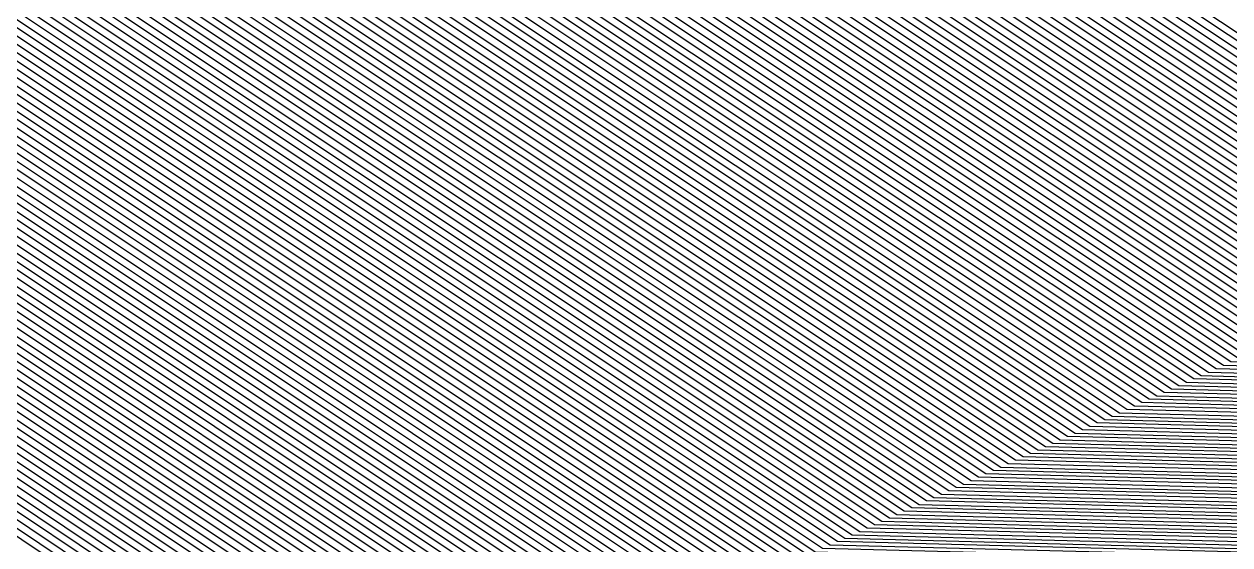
# Model space of a CAD drawing. Extents: x 7084 to 11035, y 13750 to 16729.
# Drawn here: x 8791.9 to 8853.2, y 14723.3 to 14749.7 of the extents above; entities that cross this region are included whole.
import ezdxf

# ---------------------------------------------------------------- set-up
doc = ezdxf.new("R2010")
doc.units = 0
doc.layers.add('Default', color=7, linetype='Continuous')

msp = doc.modelspace()

# ---------------------------------------------------------------- linework, layer by layer
at = {"layer": 'Default'}
for points in [[(8670.146, 15307.83), (8626.72, 15217.878), (8622.24, 15193.982), (8619.253, 15185.021), (8609.546, 15164.86), (8603.342, 15087.314), (8595.128, 15068.646), (8605.984, 14966.286), (8605.984, 14949.111), (8613.739, 14910.339), (8622.7, 14883.456), (8659.921, 14760.935), (8677.096, 14736.293), (8773.252, 14736.293), (8809.095, 14712.397), (8926.964, 14709.295), (8961.314, 14711.536), (9117.956, 14685.17)], [(9182.33, 14715.343), (9147.127, 14716.246), (9104.703, 14691.874), (8963.809, 14715.589), (8922.287, 14712.881), (8816.267, 14715.671), (8772.94, 14744.556), (8686.451, 14744.556), (8665.69, 14774.343), (8632.21, 14884.548), (8621.378, 14917.043), (8614.403, 14951.918), (8614.403, 14972.678), (8604.638, 15064.748), (8614.568, 15087.314), (8620.147, 15157.064), (8631.882, 15181.435), (8635.492, 15192.267), (8640.908, 15221.152), (8679.968, 15302.061)], [(9216.951, 14701.336), (9182.339, 14715.909), (9146.816, 14716.82), (9104.006, 14692.227), (8963.94, 14715.803), (8922.041, 14713.07), (8816.645, 14715.844), (8772.924, 14744.991), (8686.943, 14744.991), (8665.994, 14775.049), (8632.711, 14884.605), (8621.78, 14917.396), (8614.846, 14952.065), (8614.846, 14973.015), (8605.139, 15064.543), (8615.158, 15087.314), (8620.705, 15156.654), (8632.547, 15181.247), (8636.19, 15192.177), (8641.655, 15221.324), (8680.485, 15301.758)], [(8817.4, 14716.188), (8772.891, 14745.861), (8687.928, 14745.861), (8666.601, 14776.46), (8633.712, 14884.72), (8622.585, 14918.101), (8615.733, 14952.361), (8615.733, 14973.688), (8606.14, 15064.133), (8616.34, 15087.314), (8621.821, 15155.833), (8633.876, 15180.869), (8637.585, 15191.996), (8643.148, 15221.669), (8681.519, 15301.151)], [(8686.689, 15298.114), (8650.616, 15223.392), (8644.56, 15191.094), (8640.523, 15178.982), (8627.401, 15151.73), (8622.248, 15087.314), (8611.146, 15062.081), (8620.164, 14977.052), (8620.164, 14953.838), (8626.605, 14921.63), (8638.717, 14885.294), (8669.637, 14783.517), (8692.851, 14750.21), (8772.727, 14750.21), (8821.174, 14717.911)], [(8690.824, 15295.685), (8656.59, 15224.77), (8650.14, 15190.372), (8645.84, 15177.472), (8631.865, 15148.448), (8626.975, 15087.314), (8615.15, 15060.44), (8623.709, 14979.744), (8623.709, 14955.02), (8629.822, 14924.453), (8642.722, 14885.754), (8672.066, 14789.163), (8696.79, 14753.689), (8772.596, 14753.689), (8824.194, 14719.29), (8917.117, 14716.845), (8966.566, 14720.07), (9090.056, 14699.284), (9140.579, 14728.308), (9182.503, 14727.233), (9223.351, 14710.034), (9249.151, 14708.959)], [(8691.341, 15295.382), (8657.336, 15224.943), (8650.837, 15190.281), (8646.505, 15177.283), (8632.423, 15148.038), (8627.566, 15087.314), (8615.651, 15060.235), (8624.152, 14980.08), (8624.152, 14955.167), (8630.224, 14924.806), (8643.222, 14885.811), (8672.37, 14789.869), (8697.282, 14754.124), (8772.579, 14754.124), (8824.572, 14719.462), (8916.871, 14717.033), (8966.697, 14720.283), (9089.358, 14699.637), (9140.267, 14728.883), (9182.511, 14727.8), (9223.672, 14710.469), (9249.668, 14709.386)], [(8694.96, 15293.257), (8662.564, 15226.149), (8655.72, 15189.649), (8651.157, 15175.962), (8636.329, 15145.166), (8631.701, 15087.314), (8619.155, 15058.799), (8627.254, 14982.435), (8627.254, 14956.201), (8633.039, 14927.276), (8646.726, 14886.213), (8674.495, 14794.808), (8700.729, 14757.168), (8772.465, 14757.168), (8827.214, 14720.669), (8915.148, 14718.355), (8967.616, 14721.776), (9084.476, 14702.107), (9138.084, 14732.904), (9182.568, 14731.763), (9225.912, 14713.513), (9253.286, 14712.372)], [(8696.511, 15292.346), (8664.804, 15226.666), (8657.812, 15189.379), (8653.151, 15175.396), (8638.003, 15143.935), (8633.474, 15087.314), (8620.656, 15058.184), (8628.583, 14983.445), (8628.583, 14956.644), (8634.245, 14928.334), (8648.228, 14886.386), (8675.406, 14796.926), (8702.206, 14758.473), (8772.415, 14758.473), (8828.346, 14721.186), (8914.409, 14718.921), (8968.01, 14722.417), (9082.383, 14703.166)], [(8828.724, 14721.358), (8772.399, 14758.908), (8702.698, 14758.908), (8675.709, 14797.631), (8648.728, 14886.443), (8634.647, 14928.687), (8629.026, 14956.792), (8629.026, 14983.781), (8621.157, 15057.978), (8634.065, 15087.314), (8638.561, 15143.524), (8653.816, 15175.207), (8658.51, 15189.288), (8665.55, 15226.838), (8697.028, 15292.042)], [(9445.771, 14779.866), (9347.711, 14754.37), (9304.983, 14755.043), (9257.915, 14757.004), (9183.389, 14788.383), (9106.902, 14790.345), (9014.726, 14737.392), (8980.745, 14743.112), (8890.53, 14737.228), (8864.961, 14737.901), (8770.823, 14800.659), (8749.964, 14800.659), (8704.857, 14865.379), (8696.782, 14891.958), (8673.248, 14962.561), (8671.565, 14970.972), (8671.565, 15016.079), (8669.21, 15038.284), (8690.783, 15087.314), (8692.129, 15104.136), (8717.625, 15157.089), (8725.47, 15180.623), (8737.237, 15243.381)], [(8734.25, 15242.692), (8722.68, 15180.984), (8714.966, 15157.844), (8689.897, 15105.777), (8688.42, 15087.314), (8667.208, 15039.105), (8669.793, 15014.734), (8669.793, 14970.381), (8671.639, 14961.149), (8694.78, 14891.728), (8703.642, 14862.556), (8747.995, 14798.92), (8770.889, 14798.92), (8863.451, 14737.212), (8891.515, 14736.473)], [(8723.796, 15240.28), (8712.915, 15182.248), (8705.661, 15160.486), (8682.085, 15111.522), (8680.149, 15087.314), (8660.2, 15041.977), (8663.589, 15010.023), (8663.589, 14968.313), (8666.01, 14956.209), (8687.772, 14890.924), (8699.391, 14852.676), (8741.102, 14792.831), (8771.119, 14792.831), (8858.166, 14734.799), (8894.961, 14733.831), (8978.382, 14739.271), (9027.281, 14731.041), (9112.515, 14780.005), (9183.241, 14778.192), (9252.154, 14749.176), (9295.678, 14747.362), (9357.164, 14746.394), (9447.839, 14769.969)], [(8720.809, 15239.59), (8710.125, 15182.609), (8703.002, 15161.241), (8679.853, 15113.163), (8677.785, 15087.314), (8658.198, 15042.798), (8661.817, 15008.678), (8661.817, 14967.722), (8664.402, 14954.798), (8685.77, 14890.694), (8698.177, 14849.853), (8739.132, 14791.091), (8771.184, 14791.091), (8856.657, 14734.11), (8895.946, 14733.076), (8977.857, 14738.418), (9030.071, 14729.629), (9113.762, 14777.707), (9183.208, 14775.927), (9250.874, 14747.436)], [(8721.555, 15239.763), (8710.822, 15182.519), (8703.667, 15161.052), (8680.411, 15112.752), (8678.376, 15087.314), (8658.699, 15042.592), (8662.26, 15009.014), (8662.26, 14967.87), (8664.804, 14955.151), (8686.27, 14890.751), (8698.481, 14850.559), (8739.625, 14791.526), (8771.168, 14791.526), (8857.034, 14734.282)], [(8717.822, 15238.901), (8707.335, 15182.97), (8700.343, 15161.996), (8677.621, 15114.804), (8675.422, 15087.314), (8656.196, 15043.618), (8660.044, 15007.332), (8660.044, 14967.131), (8662.793, 14953.387), (8683.767, 14890.464), (8696.962, 14847.03), (8737.163, 14789.352), (8771.25, 14789.352), (8855.147, 14733.42), (8896.931, 14732.321), (8977.332, 14737.565), (9032.861, 14728.218)], [(8717.075, 15238.729), (8706.637, 15183.06), (8699.679, 15162.184), (8677.063, 15115.214), (8674.831, 15087.314), (8655.695, 15043.823), (8659.601, 15006.995), (8659.601, 14966.984), (8662.391, 14953.034), (8683.267, 14890.407), (8696.659, 14846.325), (8736.671, 14788.917), (8771.266, 14788.917), (8854.769, 14733.248), (8897.177, 14732.132), (8977.201, 14737.351), (9033.558, 14727.865), (9115.321, 14774.835), (9183.167, 14773.096), (9249.274, 14745.262), (9291.025, 14743.522)], [(9183.126, 14770.265), (9116.881, 14771.963), (9037.046, 14726.101), (8976.544, 14736.284), (8898.408, 14731.188), (8852.882, 14732.387), (8771.349, 14786.742), (8734.209, 14786.742), (8695.141, 14842.796), (8680.764, 14890.119), (8660.381, 14951.269), (8657.386, 14966.245), (8657.386, 15005.313), (8653.192, 15044.849), (8671.877, 15087.314), (8674.273, 15117.266), (8696.355, 15163.128), (8703.15, 15183.511), (8713.341, 15237.867)], [(8711.848, 15237.522), (8701.755, 15183.692), (8695.026, 15163.506), (8673.157, 15118.086), (8670.696, 15087.314), (8652.191, 15045.259), (8656.499, 15004.64), (8656.499, 14965.95), (8659.577, 14950.564), (8679.763, 14890.005), (8694.534, 14841.385), (8733.224, 14785.872), (8771.381, 14785.872), (8852.127, 14732.042), (8898.9, 14730.811)], [(9450.366, 14757.874), (9368.718, 14736.645), (9284.305, 14737.975), (9245.113, 14739.608), (9183.061, 14765.735), (9119.375, 14767.368), (9042.626, 14723.278), (8975.494, 14734.578), (8900.377, 14729.679), (8849.862, 14731.008), (8771.48, 14783.263), (8730.27, 14783.263), (8692.712, 14837.151), (8676.76, 14889.66), (8657.164, 14948.447), (8653.841, 14965.063), (8653.841, 15002.622), (8649.188, 15046.49), (8667.151, 15087.314), (8669.809, 15120.548), (8691.038, 15164.638), (8697.57, 15184.234), (8707.367, 15236.488)], [(9450.596, 14756.774), (9369.768, 14735.759), (9283.271, 14737.121), (9244.473, 14738.738), (9183.044, 14764.603), (9119.999, 14766.219), (9044.021, 14722.572), (8975.231, 14734.151), (8900.87, 14729.301), (8849.107, 14730.663), (8771.513, 14782.393), (8729.285, 14782.393), (8692.105, 14835.739), (8675.759, 14889.545), (8656.36, 14947.741), (8652.954, 14964.768), (8652.954, 15001.949), (8648.187, 15046.9), (8665.969, 15087.314), (8668.693, 15121.369), (8689.708, 15165.015), (8696.175, 15184.414), (8705.874, 15236.144)], [(8702.887, 15235.455), (8693.385, 15184.775), (8687.05, 15165.77), (8666.461, 15123.01), (8663.606, 15087.314), (8646.185, 15047.721), (8651.182, 15000.603), (8651.182, 14964.177), (8654.752, 14946.33), (8673.756, 14889.315), (8690.89, 14832.916), (8727.316, 14780.653), (8771.578, 14780.653), (8847.597, 14729.974), (8901.854, 14728.546), (8974.706, 14733.297), (9046.811, 14721.161), (9121.246, 14763.922), (9183.012, 14762.338), (9243.193, 14736.998), (9281.203, 14735.415)], [(9451.515, 14752.376), (9373.97, 14732.214), (9279.135, 14733.708), (9241.913, 14735.259), (9182.979, 14760.073), (9122.493, 14761.624), (9049.601, 14719.75), (8974.181, 14732.444), (8902.839, 14727.791), (8846.087, 14729.285), (8771.644, 14778.914), (8725.347, 14778.914), (8689.676, 14830.094), (8671.754, 14889.085), (8653.143, 14944.918), (8649.41, 14963.586), (8649.41, 14999.257), (8644.182, 15048.542), (8661.242, 15087.314), (8664.229, 15124.651), (8684.391, 15166.525), (8690.595, 15185.136), (8699.9, 15234.765)], [(8701.394, 15235.11), (8691.99, 15184.956), (8685.72, 15166.148), (8665.345, 15123.83), (8662.424, 15087.314), (8645.184, 15048.131), (8650.296, 14999.93), (8650.296, 14963.882), (8653.947, 14945.624), (8672.755, 14889.2), (8690.283, 14831.505), (8726.331, 14779.784), (8771.611, 14779.784), (8846.842, 14729.629), (8902.347, 14728.169), (8974.443, 14732.871), (9048.206, 14720.455)], [(9451.86, 14750.727), (9375.545, 14730.885), (9277.584, 14732.428), (9240.953, 14733.954), (9182.954, 14758.375), (9123.429, 14759.901), (9051.693, 14718.691), (8973.787, 14731.804), (8903.578, 14727.225), (8844.955, 14728.768), (8771.693, 14777.609), (8723.869, 14777.609), (8688.765, 14827.976), (8670.252, 14888.913), (8651.937, 14943.86), (8648.08, 14963.143), (8648.08, 14998.248), (8642.681, 15049.157), (8659.47, 15087.314), (8662.555, 15125.882), (8682.397, 15167.092), (8688.502, 15185.407), (8697.66, 15234.248)], [(9182.921, 14756.11), (9124.676, 14757.603), (9054.483, 14717.28), (8973.262, 14730.951), (8904.562, 14726.47), (8843.445, 14728.078), (8771.759, 14775.869), (8721.9, 14775.869), (8687.55, 14825.154), (8668.25, 14888.683), (8650.329, 14942.448), (8646.308, 14962.552), (8646.308, 14996.902), (8640.679, 15049.978), (8657.107, 15087.314), (8660.323, 15127.523), (8679.738, 15167.846), (8685.712, 15185.768), (8694.673, 15233.559)], [(8696.166, 15233.904), (8687.107, 15185.588), (8681.068, 15167.469), (8661.439, 15126.702), (8658.288, 15087.314), (8641.68, 15049.567), (8647.194, 14997.575), (8647.194, 14962.848), (8651.133, 14943.154), (8669.251, 14888.798), (8688.158, 14826.565), (8722.885, 14776.739), (8771.726, 14776.739), (8844.2, 14728.423), (8904.07, 14726.848)], [(9182.905, 14754.977), (9125.3, 14756.454), (9055.878, 14716.574), (8972.999, 14730.524), (8905.055, 14726.093), (8842.69, 14727.734), (8771.792, 14775), (8720.915, 14775), (8686.943, 14823.742), (8667.249, 14888.569), (8649.524, 14941.742), (8645.421, 14962.257), (8645.421, 14996.229), (8639.677, 15050.388), (8655.925, 15087.314), (8659.207, 15128.344), (8678.409, 15168.224), (8684.317, 15185.949), (8693.18, 15233.214)], [(8687.206, 15231.836), (8678.737, 15186.671), (8673.092, 15169.734), (8654.743, 15131.626), (8651.198, 15087.314), (8635.673, 15052.029), (8641.877, 14993.538), (8641.877, 14961.075), (8646.308, 14938.92), (8663.245, 14888.109), (8684.514, 14818.097), (8716.977, 14771.52), (8771.923, 14771.52), (8839.67, 14726.355), (8907.024, 14724.583), (8971.949, 14728.817)], [(8684.219, 15231.146), (8675.947, 15187.032), (8670.433, 15170.489), (8652.511, 15133.267), (8648.835, 15087.314), (8633.671, 15052.85), (8640.104, 14992.192), (8640.104, 14960.485), (8644.699, 14937.508), (8661.242, 14887.879), (8683.3, 14815.274), (8715.007, 14769.781), (8771.989, 14769.781), (8838.161, 14725.666), (8908.009, 14723.828), (8971.424, 14727.964)], [(8680.485, 15230.285), (8672.46, 15187.483), (8667.11, 15171.432), (8649.721, 15135.319), (8645.881, 15087.314), (8631.168, 15053.875), (8637.889, 14990.51), (8637.889, 14959.746), (8642.689, 14935.744), (8658.74, 14887.592), (8681.782, 14811.745), (8712.545, 14767.606), (8772.071, 14767.606), (8836.273, 14724.804), (8909.24, 14722.884), (8970.767, 14726.897), (9067.736, 14710.575)], [(8675.258, 15229.079), (8667.577, 15188.115), (8662.457, 15172.754), (8645.815, 15138.191), (8641.745, 15087.314), (8627.664, 15055.311), (8634.787, 14988.155), (8634.787, 14958.712), (8639.874, 14933.274), (8655.236, 14887.19), (8679.656, 14806.805), (8709.099, 14764.562), (8772.186, 14764.562), (8833.631, 14723.598), (8910.963, 14721.563), (8969.848, 14725.403)], [(8676.005, 15229.251), (8668.275, 15188.025), (8663.122, 15172.565), (8646.373, 15137.78), (8642.336, 15087.314), (8628.165, 15055.106), (8635.23, 14988.491), (8635.23, 14958.86), (8640.276, 14933.627), (8655.736, 14887.247), (8679.96, 14807.511), (8709.591, 14764.997), (8772.169, 14764.997), (8834.008, 14723.77), (8910.717, 14721.752), (8969.979, 14725.617), (9071.921, 14708.458), (9132.472, 14743.243), (9182.716, 14741.955), (9231.672, 14721.341), (9262.592, 14720.053), (9390.775, 14718.035), (9455.191, 14734.783)], [(8676.751, 15229.423), (8668.972, 15187.934), (8663.786, 15172.376), (8646.931, 15137.37), (8642.927, 15087.314), (8628.665, 15054.901), (8635.673, 14988.828), (8635.673, 14959.008), (8640.679, 14933.98), (8656.237, 14887.305), (8680.264, 14808.217), (8710.084, 14765.432), (8772.153, 14765.432), (8834.386, 14723.943), (8910.471, 14721.941), (8970.111, 14725.83), (9071.223, 14708.811), (9132.16, 14743.817), (9182.724, 14742.521), (9231.992, 14721.776), (9263.109, 14720.48)], [(9454.962, 14735.882), (9389.725, 14718.921), (9263.626, 14720.907), (9232.312, 14722.211), (9182.733, 14743.087), (9131.848, 14744.392), (9070.526, 14709.164), (8970.242, 14726.043), (8910.224, 14722.129), (8834.763, 14724.115), (8772.136, 14765.866), (8710.576, 14765.866), (8680.567, 14808.923), (8656.737, 14887.362), (8641.081, 14934.333), (8636.116, 14959.155), (8636.116, 14989.164), (8629.166, 15054.696), (8643.518, 15087.314), (8647.489, 15136.96), (8664.451, 15172.187), (8669.67, 15187.844), (8677.498, 15229.596)], [(9231.032, 14720.472), (9182.7, 14740.822), (9133.095, 14742.094), (9073.316, 14707.753), (8969.717, 14725.19), (8911.209, 14721.374), (8833.253, 14723.426), (8772.202, 14764.127), (8708.607, 14764.127), (8679.353, 14806.1), (8654.735, 14887.133), (8639.472, 14932.921), (8634.344, 14958.564), (8634.344, 14987.818), (8627.164, 15055.517), (8641.154, 15087.314), (8645.257, 15138.601), (8661.792, 15172.942), (8666.88, 15188.205), (8674.511, 15228.906)], [(9182.609, 14734.594), (9136.525, 14735.776), (9080.988, 14703.871), (8968.273, 14722.843), (8913.917, 14719.298), (8829.101, 14721.53), (8772.382, 14759.343), (8703.191, 14759.343), (8676.013, 14798.337), (8649.229, 14886.501), (8635.049, 14929.04), (8629.469, 14956.94), (8629.469, 14984.117), (8621.657, 15057.773), (8634.655, 15087.314), (8639.119, 15143.114), (8654.481, 15175.018), (8659.207, 15189.198), (8666.297, 15227.011)], [(9630.329, 14778.856), (9493.907, 14732.904), (9461.165, 14706.193), (9418.085, 14694.992), (9235.71, 14697.865), (9215.031, 14698.726), (9182.289, 14712.512), (9148.686, 14713.374), (9108.191, 14690.11), (8963.152, 14714.522), (8923.518, 14711.938), (8814.38, 14714.81), (8773.022, 14742.381), (8683.989, 14742.381), (8664.172, 14770.815), (8629.707, 14884.26), (8619.368, 14915.279), (8612.188, 14951.179), (8612.188, 14970.996), (8602.136, 15065.774), (8611.613, 15087.314)], [(9629.746, 14779.398), (9494.104, 14733.708), (9461.05, 14706.743), (9417.559, 14695.436), (9236.226, 14698.291), (9215.351, 14699.161), (9182.298, 14713.078), (9148.375, 14713.948), (9107.493, 14690.463), (8963.283, 14714.736), (8923.272, 14712.126), (8814.757, 14714.982), (8773.006, 14742.816), (8684.481, 14742.816), (8664.475, 14771.52), (8630.208, 14884.318), (8619.77, 14915.631), (8612.631, 14951.327), (8612.631, 14971.333), (8602.636, 15065.569), (8612.204, 15087.314)], [(9624.503, 14784.272), (9495.876, 14740.945), (9460.016, 14711.691), (9412.833, 14699.424), (9240.879, 14702.132), (9218.231, 14703.075), (9182.371, 14718.174), (9145.568, 14719.118), (9101.216, 14693.639), (8964.465, 14716.656), (8921.056, 14713.825), (8818.155, 14716.533), (8772.858, 14746.73), (8688.913, 14746.73), (8667.208, 14777.872), (8634.713, 14884.835), (8623.389, 14918.807), (8616.619, 14952.656), (8616.619, 14974.361), (8607.141, 15063.722), (8617.522, 15087.314)], [(9623.92, 14784.814), (9496.073, 14741.749), (9459.902, 14712.241), (9412.308, 14699.867), (9241.396, 14702.558), (9218.551, 14703.51), (9182.38, 14718.74), (9145.256, 14719.692), (9100.518, 14693.991), (8964.596, 14716.869), (8920.81, 14714.014), (8818.532, 14716.705), (8772.842, 14747.165), (8689.405, 14747.165), (8667.512, 14778.577), (8635.213, 14884.892), (8623.791, 14919.16), (8617.062, 14952.804), (8617.062, 14974.697), (8607.642, 15063.517), (8618.112, 15087.314)], [(9611.103, 14796.729), (9500.406, 14759.441), (9457.374, 14724.337), (9400.754, 14709.615), (9252.769, 14711.946), (9225.592, 14713.078), (9182.56, 14731.197), (9138.396, 14732.329), (9085.173, 14701.754), (8967.485, 14721.563), (8915.394, 14718.166), (8826.836, 14720.496), (8772.481, 14756.733), (8700.237, 14756.733), (8674.191, 14794.103), (8646.226, 14886.156), (8632.637, 14926.923), (8626.811, 14956.053), (8626.811, 14982.099), (8618.654, 15059.004), (8631.111, 15087.314)], [(9598.285, 14808.644), (9504.738, 14777.133), (9454.847, 14736.432), (9389.2, 14719.364), (9264.143, 14721.333), (9232.632, 14722.646), (9182.741, 14743.653), (9131.536, 14744.966), (9069.828, 14709.517), (8970.373, 14726.257), (8909.978, 14722.318), (8835.141, 14724.287), (8772.12, 14766.301), (8711.068, 14766.301), (8680.871, 14809.628), (8657.238, 14887.42), (8641.483, 14934.685), (8636.559, 14959.303), (8636.559, 14989.501), (8629.666, 15054.491), (8644.109, 15087.314)], [(9580.807, 14824.891), (9510.647, 14801.258), (9451.4, 14752.926), (9373.445, 14732.657), (9279.652, 14734.134), (9242.233, 14735.694), (9182.987, 14760.639), (9122.182, 14762.198), (9048.903, 14720.102), (8974.312, 14732.657), (8902.593, 14727.98), (8846.465, 14729.457), (8771.628, 14779.349), (8725.839, 14779.349), (8689.979, 14830.799), (8672.255, 14889.143), (8653.545, 14945.271), (8649.853, 14963.734), (8649.853, 14999.594), (8644.683, 15048.336), (8661.833, 15087.314)], [(9574.398, 14830.849), (9512.813, 14810.104), (9450.137, 14758.974), (9367.668, 14737.532), (9285.338, 14738.828), (9245.753, 14740.478), (9183.077, 14766.868), (9118.751, 14768.517), (9041.231, 14723.984), (8975.756, 14735.004), (8899.885, 14730.056), (8850.617, 14731.353), (8771.447, 14784.133), (8731.255, 14784.133), (8693.319, 14838.562), (8677.761, 14889.775), (8657.968, 14949.152), (8654.727, 14965.359), (8654.727, 15003.295), (8650.189, 15046.08), (8668.332, 15087.314)], [(9596.086, 14892.245), (9558.667, 14845.471), (9518.13, 14831.817), (9447.035, 14773.818), (9353.488, 14749.496), (9299.297, 14750.349), (9254.394, 14752.22), (9183.299, 14782.155), (9110.332, 14784.026), (9022.398, 14733.511), (8979.301, 14740.765), (8893.238, 14735.152), (8860.809, 14736.005), (8771.004, 14795.875), (8744.548, 14795.875), (8701.517, 14857.616), (8691.276, 14891.326), (8668.825, 14958.679), (8666.691, 14969.347), (8666.691, 15012.378), (8663.704, 15040.541), (8684.284, 15087.314)], [(9591.064, 14901.206), (9551.676, 14851.97), (9520.494, 14841.467), (9445.656, 14780.415), (9347.186, 14754.813), (9305.5, 14755.47), (9258.235, 14757.439), (9183.397, 14788.95), (9106.59, 14790.919), (9014.028, 14737.745), (8980.877, 14743.325), (8890.284, 14737.417), (8865.338, 14738.073), (8770.807, 14801.094), (8750.456, 14801.094), (8705.16, 14866.084), (8697.283, 14892.015), (8673.65, 14962.914), (8672.008, 14971.119), (8672.008, 15016.416), (8669.711, 15038.079), (8691.374, 15087.314)], [(9588.971, 14904.939), (9548.763, 14854.678), (9521.478, 14845.488), (9445.082, 14783.164), (9344.56, 14757.029), (9308.085, 14757.603), (9259.835, 14759.614), (9183.438, 14791.781), (9105.031, 14793.791), (9010.541, 14739.509), (8981.533, 14744.392), (8889.053, 14738.36), (8867.226, 14738.935), (8770.725, 14803.269), (8752.918, 14803.269), (8706.678, 14869.613), (8699.785, 14892.302), (8675.66, 14964.678), (8674.224, 14971.858), (8674.224, 15018.098), (8672.214, 15037.053), (8694.328, 15087.314)], [(9623.338, 14785.355), (9496.27, 14742.554), (9459.787, 14712.791), (9411.782, 14700.31), (9241.913, 14702.985), (9218.871, 14703.945), (9182.388, 14719.306), (9144.945, 14720.267), (9099.821, 14694.344), (8964.728, 14717.083), (8920.564, 14714.202), (8818.91, 14716.877), (8772.826, 14747.6), (8689.897, 14747.6), (8667.815, 14779.283), (8635.714, 14884.95), (8624.193, 14919.513), (8617.505, 14952.952), (8617.505, 14975.034), (8608.142, 15063.312)], [(9613.433, 14794.562), (9499.618, 14756.225), (9457.834, 14722.137), (9402.854, 14707.843), (9250.702, 14710.239), (9224.312, 14711.339), (9182.527, 14728.932), (9139.644, 14730.031), (9087.963, 14700.343), (8966.96, 14720.71), (8916.379, 14717.411), (8825.327, 14719.807), (8772.547, 14754.994), (8698.267, 14754.994), (8672.977, 14791.28), (8644.223, 14885.926), (8631.028, 14925.511), (8625.038, 14955.463), (8625.038, 14980.753), (8616.652, 15059.825)], [(9595.372, 14811.352), (9505.723, 14781.154), (9454.272, 14739.181), (9386.574, 14721.579), (9266.728, 14723.467), (9234.232, 14724.821), (9182.782, 14746.484), (9129.977, 14747.838), (9066.341, 14711.281), (8971.03, 14727.324), (8908.747, 14723.262), (8837.028, 14725.149), (8772.038, 14768.476), (8713.53, 14768.476), (8682.389, 14813.157), (8659.741, 14887.707), (8643.493, 14936.45), (8638.775, 14960.041), (8638.775, 14991.183), (8632.169, 15053.465)], [(9587.215, 14818.934), (9508.48, 14792.412), (9452.664, 14746.878), (9379.222, 14727.783), (9273.965, 14729.441), (9238.713, 14730.909), (9182.897, 14754.411), (9125.612, 14755.88), (9056.576, 14716.221), (8972.868, 14730.311), (8905.301, 14725.904), (8842.313, 14727.561), (8771.808, 14774.565), (8720.423, 14774.565), (8686.64, 14823.037), (8666.749, 14888.511), (8649.122, 14941.39), (8644.978, 14962.109), (8644.978, 14995.893), (8639.177, 15050.593)], [(9577.311, 14828.141), (9511.828, 14806.083), (9450.711, 14756.225), (9370.294, 14735.316), (9282.754, 14736.695), (9244.153, 14738.303), (9183.036, 14764.037), (9120.311, 14765.645), (9044.718, 14722.22), (8975.1, 14733.938), (8901.116, 14729.112), (8848.73, 14730.491), (8771.529, 14781.958), (8728.793, 14781.958), (8691.801, 14835.034), (8675.258, 14889.488), (8655.958, 14947.388), (8652.511, 14964.62), (8652.511, 15001.612), (8647.686, 15047.106)], [(9605.293, 14875.817), (9571.485, 14833.557), (9513.798, 14814.125), (9449.562, 14761.722), (9365.042, 14739.747), (9287.923, 14740.962), (9247.354, 14742.652), (9183.118, 14769.699), (9117.192, 14771.389), (9037.743, 14725.748), (8976.413, 14736.071), (8898.654, 14731), (8852.504, 14732.214), (8771.365, 14786.307), (8733.716, 14786.307), (8694.837, 14842.091), (8680.264, 14890.062), (8659.979, 14950.917), (8656.943, 14966.097), (8656.943, 15004.977), (8652.692, 15045.054)], [(9589.808, 14903.446), (9549.928, 14853.595), (9521.084, 14843.879), (9445.312, 14782.065), (9345.61, 14756.143), (9307.051, 14756.75), (9259.195, 14758.744), (9183.422, 14790.648), (9105.655, 14792.642), (9011.936, 14738.804), (8981.271, 14743.965), (8889.546, 14737.983), (8866.471, 14738.59), (8770.758, 14802.399), (8751.933, 14802.399), (8706.071, 14868.202), (8698.784, 14892.187), (8674.856, 14963.972), (8673.338, 14971.563), (8673.338, 15017.425), (8671.212, 15037.464)], [(9590.645, 14901.952), (9551.093, 14852.512), (9520.691, 14842.271), (9445.541, 14780.965), (9346.661, 14755.256), (9306.017, 14755.896), (9258.555, 14757.874), (9183.405, 14789.516), (9106.279, 14791.493), (9013.331, 14738.098), (8981.008, 14743.538), (8890.038, 14737.605), (8865.716, 14738.246), (8770.791, 14801.529), (8750.949, 14801.529), (8705.464, 14866.79), (8697.783, 14892.072), (8674.052, 14963.266), (8672.452, 14971.267), (8672.452, 15016.752)], [(9593.993, 14895.978), (9555.754, 14848.179), (9519.115, 14835.838), (9446.46, 14776.567), (9350.862, 14751.711), (9301.881, 14752.483), (9255.994, 14754.395), (9183.34, 14784.986), (9108.773, 14786.898), (9018.911, 14735.275), (8979.958, 14741.832), (8892.007, 14736.096), (8862.696, 14736.867), (8770.922, 14798.05), (8747.01, 14798.05), (8703.035, 14861.145), (8693.779, 14891.613), (8670.835, 14960.444), (8668.907, 14970.085), (8668.907, 15014.061)], [(9589.546, 14816.767), (9507.692, 14789.196), (9453.124, 14744.679), (9381.322, 14726.011), (9271.897, 14727.734), (9237.433, 14729.17), (9182.864, 14752.146), (9126.859, 14753.582), (9059.366, 14714.81), (8972.343, 14729.457), (8906.286, 14725.149), (8840.803, 14726.872), (8771.874, 14772.825), (8718.454, 14772.825), (8685.425, 14820.214), (8664.746, 14888.281), (8647.514, 14939.978), (8643.206, 14961.519), (8643.206, 14994.547)], [(9604.694, 14802.686), (9502.572, 14768.287), (9456.11, 14730.384), (9394.977, 14714.49), (9258.456, 14716.64), (9229.112, 14717.862), (9182.65, 14737.425), (9134.966, 14738.648), (9077.501, 14705.636), (8968.929, 14723.91), (8912.686, 14720.242), (8830.989, 14722.392), (8772.3, 14761.517), (8705.652, 14761.517), (8677.531, 14801.865), (8651.732, 14886.788), (8637.06, 14930.804), (8631.685, 14957.678), (8631.685, 14985.8)], [(9616.929, 14791.313), (9498.436, 14751.4), (9458.523, 14718.839), (9406.006, 14705.184), (9247.6, 14707.679), (9222.391, 14708.729), (9182.478, 14725.535), (9141.515, 14726.585), (9092.148, 14698.226), (8966.172, 14719.43), (8917.856, 14716.278), (8823.062, 14718.773), (8772.645, 14752.384), (8695.313, 14752.384), (8671.155, 14787.046), (8641.22, 14885.582), (8628.616, 14923.394), (8622.379, 14954.576), (8622.379, 14978.734)], [(9618.094, 14790.23), (9498.042, 14749.791), (9458.753, 14717.739), (9407.056, 14704.298), (9246.566, 14706.825), (9221.751, 14707.859), (9182.462, 14724.402), (9142.138, 14725.436), (9093.543, 14697.52), (8965.909, 14719.003), (8918.348, 14715.901), (8822.307, 14718.428), (8772.678, 14751.514), (8694.328, 14751.514), (8670.548, 14785.634), (8640.219, 14885.467), (8627.812, 14922.688), (8621.493, 14954.281), (8621.493, 14978.062)], [(9621.007, 14787.522), (9497.058, 14745.77), (9459.327, 14714.99), (9409.682, 14702.082), (9243.981, 14704.692), (9220.151, 14705.685), (9182.421, 14721.571), (9143.697, 14722.564), (9097.031, 14695.756), (8965.253, 14717.936), (8919.579, 14714.957), (8820.419, 14717.567), (8772.76, 14749.34), (8691.867, 14749.34), (8669.03, 14782.106), (8637.716, 14885.18), (8625.801, 14920.924), (8619.278, 14953.542), (8619.278, 14976.379)], [(9633.242, 14776.148), (9492.922, 14728.883), (9461.74, 14703.445), (9420.71, 14692.777), (9233.125, 14695.731), (9213.431, 14696.552), (9182.248, 14709.681), (9150.246, 14710.502), (9111.678, 14688.346), (8962.496, 14713.456), (8924.749, 14710.994), (8812.493, 14713.948), (8773.105, 14740.207), (8681.527, 14740.207), (8662.654, 14767.286), (8627.205, 14883.973), (8617.357, 14913.514), (8609.972, 14950.441), (8609.972, 14969.314)], [(8661.374, 14967.574), (8664, 14954.445), (8685.269, 14890.636), (8697.873, 14849.148), (8738.64, 14790.656), (8771.201, 14790.656), (8856.279, 14733.937), (8896.192, 14732.887), (8977.726, 14738.205), (9030.768, 14729.277), (9114.074, 14777.133), (9183.2, 14775.361), (9250.554, 14747.001), (9293.093, 14745.229), (9359.79, 14744.178), (9448.413, 14767.22), (9515.767, 14822.167), (9565.659, 14838.972), (9601.108, 14883.284)], [(8648.523, 14963.291), (8652.339, 14944.212), (8670.753, 14888.971), (8689.068, 14828.682), (8724.362, 14778.044), (8771.677, 14778.044), (8845.332, 14728.94), (8903.331, 14727.414), (8973.918, 14732.017), (9050.996, 14719.044), (9123.117, 14760.475), (9182.962, 14758.941), (9241.273, 14734.389), (9278.101, 14732.854), (9375.02, 14731.328), (9451.745, 14751.276), (9510.056, 14798.846), (9582.554, 14823.266)], [(8621.05, 14954.133), (8627.41, 14922.336), (8639.718, 14885.409), (8670.244, 14784.929), (8693.836, 14751.079), (8772.694, 14751.079), (8821.929, 14718.256), (8918.594, 14715.712), (8965.778, 14718.79), (9094.241, 14697.167), (9142.45, 14724.862), (9182.454, 14723.836), (9221.431, 14707.424), (9246.049, 14706.399), (9407.581, 14703.855), (9458.868, 14717.189), (9497.845, 14748.987), (9618.677, 14789.688)], [(8770.676, 14804.573), (8868.358, 14739.452), (8888.315, 14738.927), (8981.927, 14745.032), (9008.448, 14740.568), (9104.096, 14795.514), (9183.463, 14793.479), (9260.795, 14760.918), (9309.636, 14758.883), (9342.985, 14758.358), (9444.737, 14784.814), (9522.069, 14847.9), (9547.015, 14856.303), (9587.716, 14907.179)], [(9588.134, 14906.433), (9547.598, 14855.762), (9521.872, 14847.096), (9444.852, 14784.264), (9343.51, 14757.915), (9309.119, 14758.457), (9260.475, 14760.483), (9183.455, 14792.913), (9104.408, 14794.94), (9009.146, 14740.215), (8981.796, 14744.818), (8888.561, 14738.738), (8867.981, 14739.279), (8770.692, 14804.139)], [(8770.708, 14803.704), (8867.603, 14739.107), (8888.807, 14738.549), (8981.665, 14744.605), (9009.843, 14739.862), (9104.719, 14794.365), (9183.446, 14792.347), (9260.155, 14760.048), (9308.602, 14758.03), (9344.035, 14757.472), (9444.967, 14783.714), (9521.675, 14846.292), (9548.18, 14855.22), (9588.553, 14905.686)], [(8770.741, 14802.834), (8866.848, 14738.762), (8889.299, 14738.172), (8981.402, 14744.178), (9011.238, 14739.156), (9105.343, 14793.217), (9183.43, 14791.214), (9259.515, 14759.179), (9307.568, 14757.176), (9345.085, 14756.586), (9445.197, 14782.615), (9521.281, 14844.684), (9549.345, 14854.137), (9589.39, 14904.193)], [(8770.774, 14801.964), (8866.093, 14738.418), (8889.792, 14737.794), (8981.139, 14743.752), (9012.633, 14738.451), (9105.967, 14792.068), (9183.414, 14790.082), (9258.875, 14758.309), (9306.534, 14756.323), (9346.136, 14755.699), (9445.426, 14781.515), (9520.887, 14843.075), (9550.511, 14853.054), (9590.227, 14902.699)], [(8770.84, 14800.224), (8864.583, 14737.729), (8890.776, 14737.039), (8980.614, 14742.898), (9015.423, 14737.039), (9107.214, 14789.77), (9183.381, 14787.817), (9257.595, 14756.569), (9304.466, 14754.616), (9348.236, 14753.927), (9445.886, 14779.316), (9520.1, 14839.859), (9552.841, 14850.887), (9591.901, 14899.712)], [(9592.319, 14898.965), (9553.424, 14850.346), (9519.903, 14839.054), (9446.001, 14778.766), (9348.762, 14753.484), (9303.949, 14754.19), (9257.274, 14756.134), (9183.373, 14787.251), (9107.526, 14789.196), (9016.121, 14736.686), (8980.483, 14742.685), (8891.023, 14736.851), (8864.206, 14737.556), (8770.856, 14799.789)], [(9592.738, 14898.219), (9554.006, 14849.804), (9519.706, 14838.25), (9446.116, 14778.216), (9349.287, 14753.041), (9303.432, 14753.763), (9256.954, 14755.699), (9183.364, 14786.685), (9107.838, 14788.621), (9016.818, 14736.334), (8980.352, 14742.472), (8891.269, 14736.662), (8863.828, 14737.384), (8770.873, 14799.355)], [(9593.575, 14896.725), (9555.172, 14848.721), (9519.312, 14836.642), (9446.345, 14777.117), (9350.337, 14752.154), (9302.398, 14752.909), (9256.314, 14754.83), (9183.348, 14785.552), (9108.461, 14787.472), (9018.213, 14735.628), (8980.089, 14742.045), (8891.761, 14736.284), (8863.074, 14737.039), (8770.905, 14798.485)], [(9594.412, 14895.232), (9556.337, 14847.638), (9518.918, 14835.034), (9446.575, 14776.017), (9351.387, 14751.268), (9301.365, 14752.056), (9255.674, 14753.96), (9183.332, 14784.42), (9109.085, 14786.324), (9019.608, 14734.922), (8979.826, 14741.618), (8892.254, 14735.907), (8862.319, 14736.695), (8770.938, 14797.615)], [(9594.83, 14894.485), (9556.919, 14847.096), (9518.721, 14834.229), (9446.69, 14775.467), (9351.913, 14750.825), (9300.848, 14751.629), (9255.354, 14753.525), (9183.323, 14783.854), (9109.397, 14785.749), (9020.306, 14734.569), (8979.695, 14741.405), (8892.5, 14735.718), (8861.941, 14736.522), (8770.955, 14797.18)], [(8770.971, 14796.745), (8861.564, 14736.35), (8892.746, 14735.529), (8979.564, 14741.191), (9021.003, 14734.217), (9109.709, 14785.175), (9183.315, 14783.288), (9255.034, 14753.09), (9300.331, 14751.203), (9352.438, 14750.382), (9446.805, 14774.917), (9518.524, 14833.425), (9557.502, 14846.555), (9595.249, 14893.738)], [(8770.987, 14796.31), (8861.186, 14736.178), (8892.992, 14735.341), (8979.433, 14740.978), (9021.701, 14733.864), (9110.02, 14784.6), (9183.307, 14782.721), (9254.714, 14752.655), (9299.814, 14750.776), (9352.963, 14749.939), (9446.92, 14774.368), (9518.327, 14832.621), (9558.085, 14846.013), (9595.667, 14892.992)], [(8771.02, 14795.44), (8860.431, 14735.833), (8893.484, 14734.963), (8979.17, 14740.551), (9023.096, 14733.158), (9110.644, 14783.452), (9183.29, 14781.589), (9254.074, 14751.785), (9298.78, 14749.922), (9354.013, 14749.053), (9447.15, 14773.268), (9517.933, 14831.013), (9559.25, 14844.93), (9596.504, 14891.498)], [(9596.923, 14890.751), (9559.832, 14844.388), (9517.736, 14830.209), (9447.265, 14772.718), (9354.538, 14748.61), (9298.263, 14749.496), (9253.754, 14751.35), (9183.282, 14781.023), (9110.956, 14782.877), (9023.793, 14732.805), (8979.039, 14740.338), (8893.731, 14734.774), (8860.054, 14735.661), (8771.037, 14795.005)], [(8771.053, 14794.571), (8859.676, 14735.488), (8893.977, 14734.586), (8978.907, 14740.125), (9024.491, 14732.452), (9111.268, 14782.303), (9183.274, 14780.456), (9253.434, 14750.915), (9297.746, 14749.069), (9355.064, 14748.166), (9447.379, 14772.169), (9517.539, 14829.404), (9560.415, 14843.847), (9597.341, 14890.005)], [(9577.894, 14827.599), (9511.631, 14805.279), (9450.826, 14755.675), (9370.819, 14734.873), (9282.237, 14736.268), (9243.833, 14737.868), (9183.028, 14763.47), (9120.622, 14765.07), (9045.416, 14721.867), (8974.969, 14733.724), (8901.362, 14728.924), (8848.352, 14730.319), (8771.545, 14781.523), (8728.301, 14781.523), (8691.497, 14834.328), (8674.757, 14889.43)], [(8771.07, 14794.136), (8859.299, 14735.316), (8894.223, 14734.397), (8978.776, 14739.911), (9025.188, 14732.099), (9111.58, 14781.728), (9183.266, 14779.89), (9253.114, 14750.48), (9297.229, 14748.642), (9355.589, 14747.723), (9447.494, 14771.619), (9517.343, 14828.6), (9560.998, 14843.305), (9597.76, 14889.258)], [(9598.178, 14888.511), (9561.58, 14842.763), (9517.146, 14827.796), (9447.609, 14771.069), (9356.114, 14747.28), (9296.712, 14748.216), (9252.794, 14750.046), (9183.258, 14779.324), (9111.891, 14781.154), (9025.886, 14731.747), (8978.645, 14739.698), (8894.469, 14734.208), (8858.921, 14735.144), (8771.086, 14793.701)], [(9595.955, 14810.81), (9505.526, 14780.35), (9454.387, 14738.631), (9387.099, 14721.136), (9266.211, 14723.04), (9233.912, 14724.386), (9182.774, 14745.918), (9130.289, 14747.264), (9067.038, 14710.928), (8970.898, 14727.11), (8908.993, 14723.073), (8836.651, 14724.977), (8772.054, 14768.041), (8713.038, 14768.041), (8682.085, 14812.451), (8659.24, 14887.649)], [(9594.207, 14812.435), (9506.117, 14782.762), (9454.043, 14740.281), (9385.524, 14722.466), (9267.762, 14724.32), (9234.873, 14725.691), (9182.798, 14747.617), (9129.353, 14748.987), (9064.946, 14711.987), (8971.292, 14727.75), (8908.255, 14723.639), (8837.783, 14725.494), (8772.005, 14769.346), (8714.515, 14769.346), (8682.996, 14814.568), (8660.742, 14887.822)], [(9598.597, 14887.764), (9562.163, 14842.222), (9516.949, 14826.992), (9447.724, 14770.519), (9356.639, 14746.837), (9296.195, 14747.789), (9252.474, 14749.611), (9183.249, 14778.758), (9112.203, 14780.58), (9026.583, 14731.394), (8978.513, 14739.485), (8894.715, 14734.02), (8858.544, 14734.971), (8771.102, 14793.266)], [(8658.239, 14887.535), (8681.478, 14811.04), (8712.053, 14767.171), (8772.087, 14767.171), (8835.896, 14724.632), (8909.486, 14722.695), (8970.636, 14726.684), (9068.433, 14710.223), (9130.913, 14746.115), (9182.757, 14744.786), (9233.272, 14723.516), (9265.177, 14722.187), (9388.15, 14720.25), (9454.617, 14737.532), (9505.132, 14778.741), (9597.12, 14809.727)], [(9599.434, 14886.271), (9563.328, 14841.139), (9516.555, 14825.383), (9447.954, 14769.42), (9357.689, 14745.951), (9295.161, 14746.936), (9251.834, 14748.741), (9183.233, 14777.625), (9112.827, 14779.431), (9027.978, 14730.688), (8978.251, 14739.058), (8895.208, 14733.642), (8857.789, 14734.627), (8771.135, 14792.396)], [(8771.152, 14791.961), (8857.411, 14734.454), (8895.454, 14733.453), (8978.12, 14738.845), (9028.676, 14730.335), (9113.139, 14778.856), (9183.225, 14777.059), (9251.514, 14748.306), (9294.644, 14746.509), (9358.215, 14745.508), (9448.069, 14768.87), (9516.358, 14824.579), (9563.911, 14840.597), (9599.852, 14885.524)], [(9631.494, 14777.773), (9493.513, 14731.295), (9461.395, 14705.094), (9419.135, 14694.106), (9234.676, 14697.011), (9214.391, 14697.856), (9182.273, 14711.38), (9149.31, 14712.225), (9109.586, 14689.404), (8962.89, 14714.096), (8924.01, 14711.56), (8813.625, 14714.465), (8773.055, 14741.511), (8683.004, 14741.511), (8663.565, 14769.403), (8628.706, 14884.146)], [(9601.526, 14882.537), (9566.241, 14838.431), (9515.57, 14821.363), (9448.528, 14766.671), (9360.315, 14743.735), (9292.576, 14744.802), (9250.234, 14746.566), (9183.192, 14774.794), (9114.386, 14776.559), (9031.466, 14728.924), (8977.594, 14737.991), (8896.439, 14732.698), (8855.902, 14733.765), (8771.217, 14790.221)], [(9601.945, 14881.791), (9566.824, 14837.889), (9515.373, 14820.558), (9448.643, 14766.121), (9360.841, 14743.292), (9292.059, 14744.375), (9249.914, 14746.131), (9183.184, 14774.228), (9114.698, 14775.984), (9032.163, 14728.571), (8977.463, 14737.778), (8896.685, 14732.51), (8855.524, 14733.593), (8771.234, 14789.787)], [(8771.283, 14788.482), (8854.392, 14733.076), (8897.423, 14731.943), (8977.069, 14737.138), (9034.256, 14727.512), (9115.633, 14774.261), (9183.159, 14772.53), (9248.954, 14744.827), (9290.508, 14743.095), (9362.416, 14741.963), (9448.988, 14764.471), (9514.782, 14818.146), (9568.572, 14836.264), (9603.2, 14879.55)], [(8771.299, 14788.047), (8854.014, 14732.904), (8897.669, 14731.755), (8976.938, 14736.924), (9034.953, 14727.159), (9115.945, 14773.687), (9183.151, 14771.963), (9248.634, 14744.392), (9289.991, 14742.669), (9362.941, 14741.52), (9449.103, 14763.922), (9514.585, 14817.342), (9569.154, 14835.723), (9603.619, 14878.804)], [(9604.037, 14878.057), (9569.737, 14835.181), (9514.388, 14816.538), (9449.218, 14763.372), (9363.466, 14741.077), (9289.474, 14742.242), (9248.314, 14743.957), (9183.143, 14771.397), (9116.257, 14773.112), (9035.651, 14726.807), (8976.807, 14736.711), (8897.916, 14731.566), (8853.637, 14732.731), (8771.316, 14787.612)], [(9604.456, 14877.31), (9570.32, 14834.64), (9514.191, 14815.733), (9449.332, 14762.822), (9363.992, 14740.633), (9288.957, 14741.815), (9247.994, 14743.522), (9183.135, 14770.831), (9116.569, 14772.538), (9036.348, 14726.454), (8976.675, 14736.498), (8898.162, 14731.377), (8853.259, 14732.559), (8771.332, 14787.177)], [(8771.398, 14785.437), (8851.749, 14731.87), (8899.146, 14730.622), (8976.15, 14735.644), (9039.138, 14725.042), (9117.816, 14770.24), (9183.102, 14768.566), (9246.714, 14741.782), (9286.889, 14740.108), (9366.092, 14738.861), (9449.792, 14760.623), (9513.404, 14812.517), (9572.65, 14832.473)], [(9573.233, 14831.932), (9513.207, 14811.713), (9449.907, 14760.073), (9366.617, 14738.418), (9286.372, 14739.682), (9246.394, 14741.347), (9183.094, 14768), (9118.128, 14769.666), (9039.836, 14724.69), (8976.019, 14735.431), (8899.393, 14730.434), (8851.372, 14731.697), (8771.414, 14785.003)], [(8771.431, 14784.568), (8850.994, 14731.525), (8899.639, 14730.245), (8975.888, 14735.218), (9040.533, 14724.337), (9118.44, 14769.091), (9183.085, 14767.434), (9246.073, 14740.912), (9285.855, 14739.255), (9367.143, 14737.975), (9450.022, 14759.523), (9513.01, 14810.908), (9573.815, 14831.39)], [(9574.98, 14830.307), (9512.616, 14809.3), (9450.251, 14758.424), (9368.193, 14737.089), (9284.822, 14738.401), (9245.433, 14740.043), (9183.069, 14766.301), (9119.063, 14767.943), (9041.928, 14723.631), (8975.625, 14734.791), (8900.131, 14729.867), (8850.24, 14731.18), (8771.463, 14783.698)], [(8771.496, 14782.828), (8849.485, 14730.836), (8900.624, 14729.49), (8975.362, 14734.364), (9043.323, 14722.925), (9119.687, 14766.794), (9183.053, 14765.169), (9244.793, 14739.173), (9283.788, 14737.548), (9369.243, 14736.202), (9450.481, 14757.324), (9512.222, 14807.692), (9576.146, 14829.224)], [(9578.476, 14827.057), (9511.434, 14804.475), (9450.941, 14755.125), (9371.344, 14734.43), (9281.72, 14735.841), (9243.513, 14737.433), (9183.02, 14762.904), (9120.934, 14764.496), (9046.113, 14721.514), (8974.837, 14733.511), (8901.608, 14728.735), (8847.975, 14730.146), (8771.562, 14781.088)], [(8771.595, 14780.218), (8847.22, 14729.802), (8902.101, 14728.357), (8974.575, 14733.084), (9047.508, 14720.808), (9121.558, 14763.347), (9183.003, 14761.772), (9242.873, 14736.563), (9280.686, 14734.988), (9372.394, 14733.544), (9451.171, 14754.025), (9511.04, 14802.867), (9579.641, 14825.974)], [(9581.972, 14823.808), (9510.253, 14799.65), (9451.63, 14751.826), (9374.495, 14731.771), (9278.618, 14733.281), (9241.593, 14734.824), (9182.97, 14759.507), (9122.805, 14761.05), (9050.298, 14719.397), (8974.049, 14732.231), (8903.085, 14727.603), (8845.71, 14729.112), (8771.66, 14778.479)], [(8771.71, 14777.174), (8844.578, 14728.595), (8903.824, 14727.036), (8973.656, 14731.591), (9052.391, 14718.338), (9123.741, 14759.326), (9182.946, 14757.808), (9240.633, 14733.519), (9277.067, 14732.001), (9376.071, 14730.442), (9451.975, 14750.177), (9509.662, 14797.237), (9583.72, 14822.183)], [(9584.885, 14821.1), (9509.268, 14795.629), (9452.204, 14749.077), (9377.121, 14729.556), (9276.033, 14731.147), (9239.993, 14732.649), (9182.929, 14756.676), (9124.364, 14758.178), (9053.786, 14717.632), (8973.393, 14731.164), (8904.316, 14726.659), (8843.823, 14728.251), (8771.742, 14776.304)], [(9586.05, 14820.017), (9508.874, 14794.021), (9452.434, 14747.978), (9378.171, 14728.669), (9274.999, 14730.294), (9239.353, 14731.779), (9182.913, 14755.544), (9124.988, 14757.029), (9055.181, 14716.927), (8973.13, 14730.737), (8904.808, 14726.281), (8843.068, 14727.906), (8771.775, 14775.434)], [(9587.798, 14818.392), (9508.283, 14791.608), (9452.779, 14746.328), (9379.747, 14727.34), (9273.448, 14729.014), (9238.393, 14730.475), (9182.888, 14753.845), (9125.923, 14755.306), (9057.273, 14715.868), (8972.737, 14730.097), (8905.547, 14725.715), (8841.935, 14727.389), (8771.824, 14774.13)], [(8719.438, 14773.695), (8771.841, 14773.695), (8841.558, 14727.217), (8905.793, 14725.526), (8972.605, 14729.884), (9057.971, 14715.515), (9126.235, 14754.731), (9182.88, 14753.279), (9238.073, 14730.04), (9272.931, 14728.587), (9380.272, 14726.897), (9452.894, 14745.779), (9508.086, 14790.804), (9588.381, 14817.851)], [(9588.963, 14817.309), (9507.889, 14790), (9453.009, 14745.229), (9380.797, 14726.454), (9272.414, 14728.161), (9237.753, 14729.605), (9182.872, 14752.712), (9126.547, 14754.157), (9058.668, 14715.163), (8972.474, 14729.67), (8906.039, 14725.338), (8841.18, 14727.045), (8771.857, 14773.26)], [(9590.128, 14816.226), (9507.496, 14788.392), (9453.238, 14744.129), (9381.848, 14725.567), (9271.38, 14727.307), (9237.113, 14728.735), (9182.856, 14751.58), (9127.171, 14753.008), (9060.063, 14714.457), (8972.211, 14729.244), (8906.532, 14724.96), (8840.425, 14726.7), (8771.89, 14772.39)], [(8771.907, 14771.955), (8840.048, 14726.528), (8906.778, 14724.772), (8972.08, 14729.03), (9060.761, 14714.104), (9127.483, 14752.433), (9182.847, 14751.014), (9236.793, 14728.3), (9270.863, 14726.88), (9382.373, 14725.124), (9453.353, 14743.579), (9507.299, 14787.587), (9590.711, 14815.684)], [(9591.876, 14814.601), (9506.905, 14785.979), (9453.583, 14742.48), (9383.423, 14724.238), (9269.829, 14726.027), (9236.153, 14727.43), (9182.831, 14749.881), (9128.106, 14751.285), (9062.156, 14713.398), (8971.818, 14728.604), (8907.27, 14724.394), (8839.293, 14726.183), (8771.939, 14771.085)], [(9592.459, 14814.059), (9506.708, 14785.175), (9453.698, 14741.93), (9383.948, 14723.795), (9269.312, 14725.6), (9235.833, 14726.995), (9182.823, 14749.315), (9128.418, 14750.71), (9062.853, 14713.045), (8971.686, 14728.39), (8907.516, 14724.205), (8838.915, 14726.011), (8771.956, 14770.65)], [(8771.972, 14770.216), (8838.538, 14725.838), (8907.763, 14724.017), (8971.555, 14728.177), (9063.551, 14712.693), (9128.73, 14750.136), (9182.815, 14748.749), (9235.513, 14726.56), (9268.795, 14725.174), (9384.473, 14723.352), (9453.813, 14741.38), (9506.511, 14784.371), (9593.042, 14813.518)], [(8772.021, 14768.911), (8837.406, 14725.321), (8908.501, 14723.45), (8971.161, 14727.537), (9065.643, 14711.634), (9129.665, 14748.413), (9182.79, 14747.05), (9234.552, 14725.256), (9267.245, 14723.894), (9386.049, 14722.023), (9454.157, 14739.731), (9505.92, 14781.958), (9594.789, 14811.893)], [(8772.103, 14766.736), (8835.518, 14724.46), (8909.732, 14722.507), (8970.505, 14726.47), (9069.131, 14709.87), (9131.224, 14745.541), (9182.749, 14744.219), (9232.952, 14723.081), (9264.66, 14721.76), (9388.675, 14719.807), (9454.732, 14736.982), (9504.935, 14777.937), (9597.702, 14809.185)], [(9601.781, 14805.394), (9503.557, 14772.308), (9455.536, 14733.133), (9392.351, 14716.705), (9261.041, 14718.773), (9230.712, 14720.037), (9182.691, 14740.256), (9133.407, 14741.52), (9074.013, 14707.4), (8969.586, 14724.977), (8911.455, 14721.186), (8832.876, 14723.253), (8772.218, 14763.692)], [(9602.363, 14804.852), (9503.36, 14771.504), (9455.651, 14732.583), (9392.876, 14716.262), (9260.524, 14718.346), (9230.392, 14719.602), (9182.683, 14739.69), (9133.719, 14740.945), (9074.711, 14707.047), (8969.454, 14724.763), (8911.701, 14720.997), (8832.499, 14723.081), (8772.235, 14763.257)], [(8772.251, 14762.822), (8832.121, 14722.909), (8911.948, 14720.808), (8969.323, 14724.55), (9075.408, 14706.694), (9134.031, 14740.371), (9182.675, 14739.124), (9230.072, 14719.167), (9260.007, 14717.92), (9393.401, 14715.819), (9455.766, 14732.034), (9503.163, 14770.7), (9602.946, 14804.311)], [(9603.529, 14803.769), (9502.966, 14769.896), (9455.881, 14731.484), (9393.927, 14715.376), (9259.49, 14717.493), (9229.752, 14718.732), (9182.667, 14738.557), (9134.343, 14739.796), (9076.106, 14706.341), (8969.192, 14724.337), (8912.194, 14720.619), (8831.744, 14722.736), (8772.268, 14762.387)], [(9604.111, 14803.228), (9502.769, 14769.091), (9455.996, 14730.934), (9394.452, 14714.933), (9258.973, 14717.066), (9229.432, 14718.297), (9182.659, 14737.991), (9134.654, 14739.222), (9076.803, 14705.988), (8969.06, 14724.123), (8912.44, 14720.431), (8831.366, 14722.564), (8772.284, 14761.952)], [(9605.276, 14802.145), (9502.375, 14767.483), (9456.225, 14729.835), (9395.502, 14714.046), (9257.939, 14716.213), (9228.792, 14717.427), (9182.642, 14736.859), (9135.278, 14738.073), (9078.198, 14705.283), (8968.798, 14723.697), (8912.932, 14720.053), (8830.611, 14722.219), (8772.317, 14761.082)], [(9605.859, 14801.603), (9502.178, 14766.679), (9456.34, 14729.285), (9396.027, 14713.603), (9257.422, 14715.786), (9228.472, 14716.992), (9182.634, 14736.293), (9135.59, 14737.499), (9078.896, 14704.93), (8968.666, 14723.483), (8913.178, 14719.864), (8830.234, 14722.047), (8772.333, 14760.648)], [(9606.442, 14801.061), (9501.981, 14765.875), (9456.455, 14728.735), (9396.552, 14713.16), (9256.905, 14715.359), (9228.152, 14716.557), (9182.626, 14735.726), (9135.902, 14736.924), (9079.593, 14704.577), (8968.535, 14723.27), (8913.425, 14719.676), (8829.856, 14721.875), (8772.35, 14760.213)], [(9607.024, 14800.52), (9501.784, 14765.07), (9456.57, 14728.185), (9397.078, 14712.717), (9256.388, 14714.933), (9227.832, 14716.123), (9182.618, 14735.16), (9136.214, 14736.35), (9080.291, 14704.224), (8968.404, 14723.057), (8913.671, 14719.487), (8829.479, 14721.703), (8772.366, 14759.778)], [(8772.432, 14758.038), (8827.969, 14721.013), (8914.656, 14718.732), (8967.879, 14722.203), (9083.081, 14702.813), (9137.461, 14734.052), (9182.585, 14732.895), (9226.552, 14714.383), (9254.32, 14713.226), (9399.178, 14710.945), (9457.03, 14725.986), (9500.996, 14761.854), (9609.355, 14798.353)], [(9609.937, 14797.812), (9500.8, 14761.05), (9457.144, 14725.436), (9399.703, 14710.502), (9253.803, 14712.799), (9226.232, 14713.948), (9182.577, 14732.329), (9137.773, 14733.478), (9083.778, 14702.46), (8967.747, 14721.99), (8914.902, 14718.543), (8827.591, 14720.841), (8772.448, 14757.603)], [(9611.685, 14796.187), (9500.209, 14758.637), (9457.489, 14723.787), (9401.279, 14709.172), (9252.252, 14711.519), (9225.272, 14712.643), (9182.552, 14730.631), (9138.708, 14731.755), (9085.871, 14701.401), (8967.354, 14721.35), (8915.64, 14717.977), (8826.459, 14720.324), (8772.497, 14756.298)], [(8772.514, 14755.864), (8826.082, 14720.152), (8915.886, 14717.788), (8967.222, 14721.136), (9086.568, 14701.048), (9139.02, 14731.18), (9182.544, 14730.064), (9224.952, 14712.208), (9251.736, 14711.092), (9401.804, 14708.729), (9457.604, 14723.237), (9500.012, 14757.833), (9612.268, 14795.646)], [(9612.85, 14795.104), (9499.815, 14757.029), (9457.719, 14722.687), (9402.329, 14708.286), (9251.219, 14710.666), (9224.632, 14711.773), (9182.536, 14729.498), (9139.332, 14730.606), (9087.266, 14700.696), (8967.091, 14720.923), (8916.133, 14717.6), (8825.704, 14719.979), (8772.53, 14755.429)], [(9614.016, 14794.021), (9499.421, 14755.42), (9457.949, 14721.588), (9403.38, 14707.4), (9250.185, 14709.812), (9223.992, 14710.904), (9182.519, 14728.366), (9139.955, 14729.457), (9088.661, 14699.99), (8966.828, 14720.496), (8916.625, 14717.222), (8824.949, 14719.635), (8772.563, 14754.559)], [(9615.764, 14792.396), (9498.83, 14753.008), (9458.293, 14719.938), (9404.955, 14706.07), (9248.634, 14708.532), (9223.031, 14709.599), (9182.495, 14726.667), (9140.891, 14727.734), (9090.753, 14698.931), (8966.434, 14719.856), (8917.363, 14716.656), (8823.817, 14719.118), (8772.612, 14753.254)], [(8772.629, 14752.819), (8823.439, 14718.945), (8917.61, 14716.467), (8966.303, 14719.643), (9091.451, 14698.578), (9141.203, 14727.159), (9182.486, 14726.101), (9222.711, 14709.164), (9248.117, 14708.105), (9405.48, 14705.627), (9458.408, 14719.388), (9498.633, 14752.204), (9616.346, 14791.854)], [(9617.511, 14790.771), (9498.239, 14750.595), (9458.638, 14718.289), (9406.531, 14704.741), (9247.083, 14707.252), (9222.071, 14708.294), (9182.47, 14724.968), (9141.826, 14726.011), (9092.846, 14697.873), (8966.041, 14719.216), (8918.102, 14716.09), (8822.684, 14718.601), (8772.661, 14751.949)], [(8772.711, 14750.645), (8821.552, 14718.084), (8918.841, 14715.524), (8965.647, 14718.576), (9094.938, 14696.814), (9142.762, 14724.287), (9182.445, 14723.27), (9221.111, 14706.989), (9245.532, 14705.972), (9408.106, 14703.412), (9458.983, 14716.64), (9497.649, 14748.183), (9619.259, 14789.146)], [(9620.424, 14788.063), (9497.255, 14746.574), (9459.212, 14715.54), (9409.157, 14702.525), (9244.498, 14705.119), (9220.471, 14706.12), (9182.429, 14722.137), (9143.385, 14723.139), (9096.333, 14696.109), (8965.384, 14718.149), (8919.333, 14715.146), (8820.797, 14717.739), (8772.744, 14749.775)], [(8772.776, 14748.905), (8820.042, 14717.394), (8919.825, 14714.769), (8965.122, 14717.723), (9097.728, 14695.403), (9144.009, 14721.99), (9182.412, 14721.005), (9219.831, 14705.25), (9243.464, 14704.265), (9410.207, 14701.639), (9459.442, 14714.44), (9496.861, 14744.966), (9621.59, 14786.98)], [(9622.172, 14786.439), (9496.664, 14744.162), (9459.557, 14713.891), (9410.732, 14701.196), (9242.947, 14703.838), (9219.511, 14704.815), (9182.404, 14720.439), (9144.321, 14721.415), (9098.426, 14695.05), (8964.99, 14717.509), (8920.071, 14714.58), (8819.665, 14717.222), (8772.793, 14748.47)], [(9622.755, 14785.897), (9496.467, 14743.358), (9459.672, 14713.341), (9411.257, 14700.753), (9242.43, 14703.412), (9219.191, 14704.38), (9182.396, 14719.873), (9144.633, 14720.841), (9099.123, 14694.697), (8964.859, 14717.296), (8920.318, 14714.391), (8819.287, 14717.05), (8772.809, 14748.035)], [(8772.875, 14746.295), (8817.777, 14716.361), (8921.302, 14713.636), (8964.334, 14716.443), (9101.913, 14693.286), (9145.88, 14718.543), (9182.363, 14717.608), (9217.911, 14702.64), (9240.362, 14701.705), (9413.358, 14698.981), (9460.131, 14711.142), (9495.679, 14740.141), (9625.085, 14783.731)], [(9626.251, 14782.647), (9495.285, 14738.533), (9460.361, 14710.042), (9414.408, 14698.094), (9239.328, 14700.851), (9217.271, 14701.771), (9182.347, 14716.475), (9146.504, 14717.394), (9103.308, 14692.58), (8964.071, 14716.016), (8921.795, 14713.259), (8817.022, 14716.016), (8772.908, 14745.426)], [(9627.998, 14781.023), (9494.694, 14736.12), (9460.706, 14708.393), (9415.984, 14696.765), (9237.777, 14699.571), (9216.311, 14700.466), (9182.322, 14714.777), (9147.439, 14715.671), (9105.401, 14691.521), (8963.677, 14715.376), (8922.533, 14712.693), (8815.89, 14715.499), (8772.957, 14744.121)], [(9628.581, 14780.481), (9494.497, 14735.316), (9460.821, 14707.843), (9416.509, 14696.322), (9237.26, 14699.145), (9215.991, 14700.031), (9182.314, 14714.211), (9147.751, 14715.097), (9106.098, 14691.169), (8963.546, 14715.163), (8922.779, 14712.504), (8815.512, 14715.327), (8772.973, 14743.686)], [(9629.164, 14779.94), (9494.301, 14734.512), (9460.936, 14707.293), (9417.034, 14695.879), (9236.743, 14698.718), (9215.671, 14699.596), (9182.306, 14713.644), (9148.063, 14714.522), (9106.796, 14690.816), (8963.415, 14714.949), (8923.025, 14712.315), (8815.135, 14715.154), (8772.99, 14743.251)], [(8773.039, 14741.946), (8814.003, 14714.637), (8923.764, 14711.749), (8963.021, 14714.309), (9108.888, 14689.757), (9148.998, 14712.799), (9182.281, 14711.946), (9214.711, 14698.291), (9235.193, 14697.438), (9418.61, 14694.549), (9461.28, 14705.644), (9493.71, 14732.099), (9630.912, 14778.315)], [(9632.077, 14777.232), (9493.316, 14730.491), (9461.51, 14704.544), (9419.66, 14693.663), (9234.159, 14696.584), (9214.071, 14697.421), (9182.265, 14710.813), (9149.622, 14711.65), (9110.283, 14689.051), (8962.758, 14713.882), (8924.256, 14711.371), (8813.248, 14714.293), (8773.072, 14741.077)], [(8773.088, 14740.642), (8812.87, 14714.12), (8924.503, 14711.183), (8962.627, 14713.669), (9110.981, 14688.699), (9149.934, 14711.076), (9182.257, 14710.247), (9213.751, 14696.987), (9233.642, 14696.158), (9420.185, 14693.22), (9461.625, 14703.994), (9493.119, 14729.687), (9632.659, 14776.69)], [(8773.121, 14739.772), (8812.115, 14713.776), (8924.995, 14710.805), (8962.364, 14713.242), (9112.376, 14687.993), (9150.557, 14709.927), (9182.24, 14709.115), (9213.111, 14696.117), (9232.608, 14695.304), (9421.236, 14692.334), (9461.855, 14702.895), (9492.725, 14728.078), (9633.825, 14775.607)], [(9634.407, 14775.065), (9492.528, 14727.274), (9461.969, 14702.345), (9421.761, 14691.891), (9232.091, 14694.878), (9212.791, 14695.682), (9182.232, 14708.549), (9150.869, 14709.353), (9113.073, 14687.64), (8962.233, 14713.029), (8925.241, 14710.616), (8811.738, 14713.603), (8773.137, 14739.337)], [(9634.99, 14774.524), (9492.331, 14726.47), (9462.084, 14701.795), (9422.286, 14691.448), (9231.574, 14694.451), (9212.471, 14695.247), (9182.224, 14707.982), (9151.181, 14708.778), (9113.771, 14687.287), (8962.102, 14712.816), (8925.487, 14710.428), (8811.36, 14713.431), (8773.154, 14738.902)], [(9635.572, 14773.982), (9492.134, 14725.666), (9462.199, 14701.245), (9422.811, 14691.004), (9231.057, 14694.024), (9212.151, 14694.812), (9182.216, 14707.416), (9151.493, 14708.204), (9114.468, 14686.934), (8961.97, 14712.602), (8925.733, 14710.239), (8810.983, 14713.259), (8773.17, 14738.467)], [(8679.065, 14738.032), (8773.187, 14738.032), (8810.605, 14713.086), (8925.98, 14710.05), (8961.839, 14712.389), (9115.166, 14686.582), (9151.805, 14707.63), (9182.207, 14706.85), (9211.83, 14694.377), (9230.54, 14693.598), (9423.336, 14690.561), (9462.314, 14700.696), (9491.937, 14724.862), (9636.155, 14773.44)], [(9636.738, 14772.899), (9491.74, 14724.058), (9462.429, 14700.146), (9423.861, 14690.118), (9230.023, 14693.171), (9211.51, 14693.942), (9182.199, 14706.284), (9152.116, 14707.055), (9115.863, 14686.229), (8961.708, 14712.176), (8926.226, 14709.862), (8810.228, 14712.914), (8773.203, 14737.597)], [(9637.32, 14772.357), (9491.543, 14723.253), (9462.544, 14699.596), (9424.387, 14689.675), (9229.506, 14692.744), (9211.19, 14693.507), (9182.191, 14705.718), (9152.428, 14706.481), (9116.561, 14685.876), (8961.577, 14711.962), (8926.472, 14709.673), (8809.85, 14712.742), (8773.219, 14737.162)], [(9637.903, 14771.816), (9491.346, 14722.449), (9462.659, 14699.046), (9424.912, 14689.232), (9228.989, 14692.317), (9210.87, 14693.072), (9182.183, 14705.151), (9152.74, 14705.906), (9117.258, 14685.523), (8961.445, 14711.749), (8926.718, 14709.484), (8809.473, 14712.569), (8773.236, 14736.727)], [(9639.068, 14770.733), (9490.953, 14720.841), (9462.889, 14697.947), (9425.962, 14688.346), (9227.955, 14691.464), (9210.23, 14692.203), (9182.166, 14704.019), (9153.364, 14704.757), (9118.653, 14684.817), (8961.183, 14711.322), (8927.21, 14709.107), (8808.718, 14712.225), (8773.269, 14735.858)]]:
    msp.add_lwpolyline(points, dxfattribs=at)

doc.saveas('drawing.dxf')
